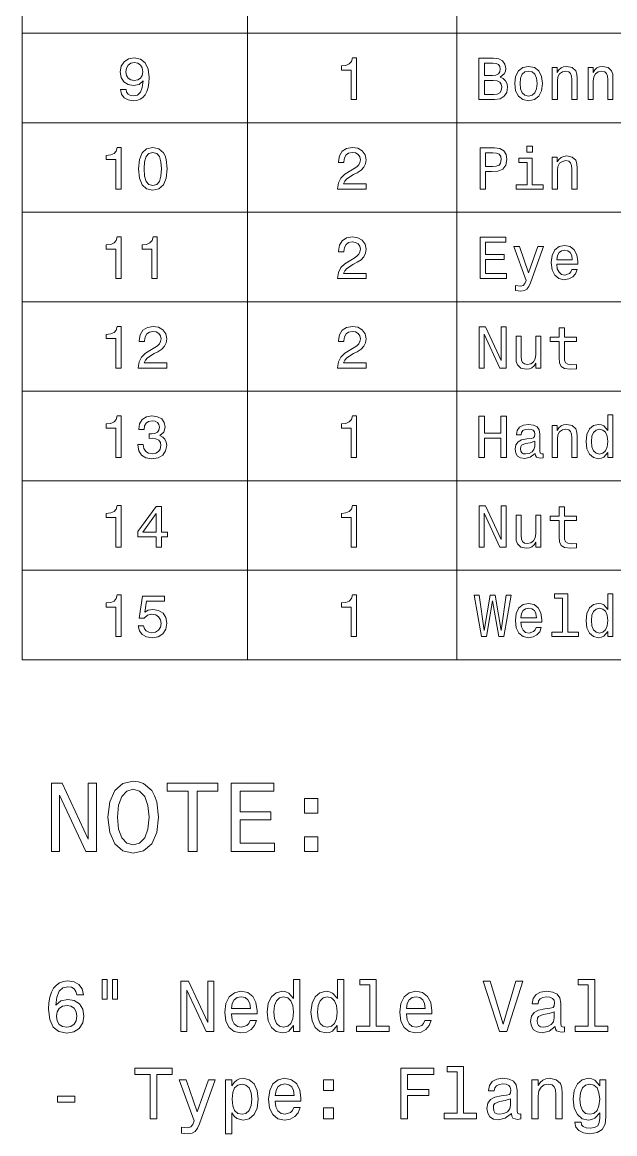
# Model space of a CAD drawing. Extents: x 0 to 420, y 0 to 297.
# Drawn here: x 290.9 to 323.9, y 172.1 to 233.9 of the extents above; entities that cross this region are included whole.
import ezdxf

# ---------------------------------------------------------------- set-up
doc = ezdxf.new("R2010")
doc.units = 0

msp = doc.modelspace()

# ---------------------------------------------------------------- linework, layer by layer
at = {"color": 7, "lineweight": 13}
for p, q in [((290.926, 287.009), (290.926, 198.484)), ((303.445, 282.035), (303.445, 198.484)), ((315.07, 282.035), (315.07, 198.484)), ((290.926, 233.299), (410.016, 233.299)), ((290.926, 228.325), (410.016, 228.325)), ((290.926, 223.352), (410.016, 223.352)), ((290.926, 218.378), (410.016, 218.378)), ((290.926, 213.405), (410.016, 213.405)), ((290.926, 208.431), (410.016, 208.431)), ((290.926, 203.457), (410.016, 203.457)), ((290.926, 198.484), (410.016, 198.484))]:
    msp.add_line(p, q, dxfattribs=at)
for points in [[(296.39, 230.178), (296.44, 229.916), (296.583, 229.714), (296.808, 229.588), (297.106, 229.541), (297.302, 229.564), (297.477, 229.624), (297.626, 229.727), (297.752, 229.873), (297.852, 230.055), (297.925, 230.28), (297.968, 230.539), (297.984, 230.837), (297.928, 231.304), (297.766, 231.646), (297.507, 231.851), (297.153, 231.924), (296.828, 231.864), (296.583, 231.705), (296.423, 231.46), (296.37, 231.152), (296.423, 230.834), (296.579, 230.592), (296.811, 230.439), (297.106, 230.39), (297.418, 230.453), (297.653, 230.645), (297.6, 230.277), (297.494, 230.015), (297.332, 229.859), (297.109, 229.81), (296.937, 229.833), (296.811, 229.906), (296.728, 230.022), (296.695, 230.178)], [(296.692, 231.155), (296.725, 231.361), (296.818, 231.523), (296.964, 231.626), (297.153, 231.662), (297.348, 231.626), (297.497, 231.523), (297.59, 231.364), (297.626, 231.159), (297.59, 230.95), (297.497, 230.794), (297.345, 230.698), (297.143, 230.665), (296.96, 230.698), (296.818, 230.794), (296.725, 230.946)], [(309.198, 229.608), (309.499, 229.608), (309.499, 231.924), (309.274, 231.924), (309.214, 231.722), (309.095, 231.586), (308.913, 231.507), (308.661, 231.48), (308.661, 231.245), (309.198, 231.245)], [(317.482, 230.85), (317.714, 231.043), (317.774, 231.172), (317.793, 231.331), (317.75, 231.579), (317.621, 231.758), (317.412, 231.868), (317.121, 231.908), (316.302, 231.908), (316.302, 229.608), (317.167, 229.608), (317.475, 229.654), (317.704, 229.79), (317.846, 230.005), (317.896, 230.297), (317.866, 230.492), (317.787, 230.655), (317.658, 230.774)], [(317.058, 230.953), (316.607, 230.953), (316.607, 231.632), (317.084, 231.632), (317.263, 231.613), (317.389, 231.553), (317.465, 231.45), (317.492, 231.298), (317.462, 231.145), (317.382, 231.039), (317.247, 230.973)], [(318.291, 230.496), (318.344, 230.091), (318.496, 229.793), (318.738, 229.608), (319.063, 229.545), (319.384, 229.608), (319.626, 229.79), (319.779, 230.088), (319.835, 230.496), (319.779, 230.9), (319.626, 231.202), (319.384, 231.384), (319.063, 231.45), (318.738, 231.384), (318.496, 231.198), (318.344, 230.9)], [(318.589, 230.499), (318.619, 230.797), (318.711, 231.013), (318.861, 231.145), (319.063, 231.192), (319.262, 231.145), (319.411, 231.016), (319.504, 230.797), (319.537, 230.499), (319.504, 230.197), (319.411, 229.979), (319.262, 229.846), (319.063, 229.803), (318.861, 229.846), (318.711, 229.979), (318.619, 230.197)], [(320.372, 229.608), (320.663, 229.608), (320.663, 230.635), (320.693, 230.87), (320.789, 231.043), (320.939, 231.149), (321.137, 231.188), (321.296, 231.155), (321.396, 231.066), (321.446, 230.917), (321.462, 230.718), (321.462, 229.608), (321.754, 229.608), (321.754, 230.777), (321.741, 231.013), (321.681, 231.208), (321.485, 231.387), (321.18, 231.45), (321.011, 231.427), (320.869, 231.364), (320.746, 231.258), (320.65, 231.115), (320.65, 231.387), (320.372, 231.387)], [(322.367, 229.608), (322.659, 229.608), (322.659, 230.635), (322.688, 230.87), (322.785, 231.043), (322.934, 231.149), (323.132, 231.188), (323.292, 231.155), (323.391, 231.066), (323.441, 230.917), (323.457, 230.718), (323.457, 229.608), (323.749, 229.608), (323.749, 230.777), (323.736, 231.013), (323.676, 231.208), (323.48, 231.387), (323.176, 231.45), (323.007, 231.427), (322.864, 231.364), (322.741, 231.258), (322.645, 231.115), (322.645, 231.387), (322.367, 231.387)], [(317.131, 229.883), (316.607, 229.883), (316.607, 230.675), (317.101, 230.675), (317.31, 230.652), (317.459, 230.582), (317.548, 230.463), (317.578, 230.29), (317.548, 230.108), (317.465, 229.982), (317.326, 229.906)], [(296.129, 224.634), (296.43, 224.634), (296.43, 226.951), (296.205, 226.951), (296.145, 226.748), (296.026, 226.612), (295.844, 226.533), (295.592, 226.506), (295.592, 226.271), (296.129, 226.271)], [(297.385, 225.757), (297.434, 225.237), (297.59, 224.866), (297.839, 224.641), (298.183, 224.568), (298.525, 224.641), (298.773, 224.866), (298.926, 225.237), (298.979, 225.757), (298.926, 226.274), (298.863, 226.48), (298.773, 226.649), (298.525, 226.874), (298.183, 226.951), (297.839, 226.874), (297.59, 226.646), (297.434, 226.274)], [(308.449, 224.634), (310.03, 224.634), (310.03, 224.919), (308.78, 224.919), (308.85, 225.075), (308.969, 225.204), (309.337, 225.439), (309.533, 225.539), (309.751, 225.681), (309.907, 225.847), (309.997, 226.042), (310.03, 226.264), (309.973, 226.543), (309.818, 226.762), (309.579, 226.901), (309.271, 226.951), (308.953, 226.894), (308.711, 226.738), (308.555, 226.49), (308.502, 226.162), (308.502, 226.115), (308.803, 226.115), (308.803, 226.142), (308.833, 226.367), (308.923, 226.533), (309.065, 226.639), (309.254, 226.675), (309.446, 226.642), (309.589, 226.559), (309.682, 226.43), (309.715, 226.268), (309.692, 226.115), (309.629, 225.986), (309.523, 225.873), (309.377, 225.774), (309.181, 225.668), (308.857, 225.462), (308.628, 225.244), (308.492, 224.979), (308.449, 224.644)], [(316.368, 224.634), (316.673, 224.634), (316.673, 225.605), (317.011, 225.605), (317.353, 225.622), (317.624, 225.738), (317.8, 225.963), (317.86, 226.271), (317.813, 226.556), (317.681, 226.765), (317.462, 226.891), (317.164, 226.934), (316.368, 226.934)], [(319.278, 227.013), (318.97, 227.013), (318.97, 226.682), (319.278, 226.682)], [(297.703, 225.757), (297.729, 226.158), (297.812, 226.447), (297.961, 226.616), (298.183, 226.675), (298.402, 226.616), (298.551, 226.447), (298.634, 226.158), (298.66, 225.757), (298.634, 225.353), (298.551, 225.065), (298.402, 224.896), (298.183, 224.839), (297.961, 224.896), (297.812, 225.065), (297.729, 225.353)], [(317.081, 226.652), (317.28, 226.632), (317.426, 226.569), (317.512, 226.453), (317.542, 226.271), (317.508, 226.079), (317.419, 225.963), (317.267, 225.903), (317.058, 225.887), (316.673, 225.887), (316.673, 226.652)], [(319.268, 224.879), (319.268, 226.354), (318.519, 226.354), (318.519, 226.105), (318.977, 226.105), (318.977, 224.879), (318.38, 224.879), (318.38, 224.634), (319.871, 224.634), (319.871, 224.879)], [(320.372, 224.634), (320.663, 224.634), (320.663, 225.661), (320.693, 225.897), (320.789, 226.069), (320.939, 226.175), (321.137, 226.215), (321.296, 226.182), (321.396, 226.092), (321.446, 225.943), (321.462, 225.744), (321.462, 224.634), (321.754, 224.634), (321.754, 225.804), (321.741, 226.039), (321.681, 226.235), (321.485, 226.414), (321.18, 226.477), (321.011, 226.453), (320.869, 226.39), (320.746, 226.284), (320.65, 226.142), (320.65, 226.414), (320.372, 226.414)], [(296.129, 219.66), (296.43, 219.66), (296.43, 221.977), (296.205, 221.977), (296.145, 221.775), (296.026, 221.639), (295.844, 221.559), (295.592, 221.533), (295.592, 221.297), (296.129, 221.297)], [(298.124, 219.66), (298.425, 219.66), (298.425, 221.977), (298.2, 221.977), (298.14, 221.775), (298.021, 221.639), (297.839, 221.559), (297.587, 221.533), (297.587, 221.297), (298.124, 221.297)], [(308.449, 219.66), (310.03, 219.66), (310.03, 219.945), (308.78, 219.945), (308.85, 220.101), (308.969, 220.23), (309.337, 220.466), (309.533, 220.565), (309.751, 220.708), (309.907, 220.873), (309.997, 221.069), (310.03, 221.291), (309.973, 221.569), (309.818, 221.788), (309.579, 221.927), (309.271, 221.977), (308.953, 221.921), (308.711, 221.765), (308.555, 221.516), (308.502, 221.188), (308.502, 221.142), (308.803, 221.142), (308.803, 221.168), (308.833, 221.394), (308.923, 221.559), (309.065, 221.665), (309.254, 221.702), (309.446, 221.669), (309.589, 221.586), (309.682, 221.457), (309.715, 221.294), (309.692, 221.142), (309.629, 221.012), (309.523, 220.9), (309.377, 220.8), (309.181, 220.694), (308.857, 220.489), (308.628, 220.27), (308.492, 220.005), (308.449, 219.67)], [(316.372, 219.66), (317.83, 219.66), (317.83, 219.939), (316.677, 219.939), (316.677, 220.717), (317.704, 220.717), (317.704, 220.993), (316.677, 220.993), (316.677, 221.682), (317.803, 221.682), (317.803, 221.96), (316.372, 221.96)], [(319.573, 221.44), (319.063, 219.975), (318.562, 221.44), (318.244, 221.44), (318.92, 219.561), (318.861, 219.395), (318.768, 219.282), (318.612, 219.246), (318.344, 219.279), (318.344, 218.997), (318.625, 218.971), (318.827, 218.997), (318.97, 219.08), (319.073, 219.223), (319.162, 219.432), (319.885, 221.44)], [(320.627, 220.466), (321.794, 220.466), (321.797, 220.602), (321.744, 220.983), (321.598, 221.268), (321.366, 221.44), (321.058, 221.503), (320.756, 221.437), (320.524, 221.251), (320.375, 220.949), (320.322, 220.552), (320.372, 220.144), (320.521, 219.846), (320.75, 219.66), (321.048, 219.597), (321.306, 219.64), (321.519, 219.753), (321.674, 219.932), (321.764, 220.171), (321.475, 220.171), (321.416, 220.038), (321.33, 219.939), (321.084, 219.859), (320.895, 219.896), (320.753, 220.012), (320.66, 220.201), (320.627, 220.456)], [(320.627, 220.711), (320.663, 220.94), (320.753, 221.109), (320.889, 221.211), (321.068, 221.248), (321.243, 221.211), (321.379, 221.109), (321.462, 220.94), (321.492, 220.711)], [(296.129, 214.687), (296.43, 214.687), (296.43, 217.003), (296.205, 217.003), (296.145, 216.801), (296.026, 216.665), (295.844, 216.586), (295.592, 216.559), (295.592, 216.324), (296.129, 216.324)], [(297.375, 214.687), (298.955, 214.687), (298.955, 214.972), (297.706, 214.972), (297.776, 215.127), (297.895, 215.257), (298.263, 215.492), (298.458, 215.591), (298.677, 215.734), (298.833, 215.9), (298.922, 216.095), (298.955, 216.317), (298.899, 216.596), (298.743, 216.814), (298.505, 216.954), (298.197, 217.003), (297.878, 216.947), (297.636, 216.791), (297.481, 216.543), (297.428, 216.214), (297.428, 216.168), (297.729, 216.168), (297.729, 216.195), (297.759, 216.42), (297.849, 216.586), (297.991, 216.692), (298.18, 216.728), (298.372, 216.695), (298.515, 216.612), (298.607, 216.483), (298.641, 216.321), (298.617, 216.168), (298.554, 216.039), (298.448, 215.926), (298.303, 215.827), (298.107, 215.721), (297.782, 215.515), (297.554, 215.296), (297.418, 215.031), (297.375, 214.697)], [(308.449, 214.687), (310.03, 214.687), (310.03, 214.972), (308.78, 214.972), (308.85, 215.127), (308.969, 215.257), (309.337, 215.492), (309.533, 215.591), (309.751, 215.734), (309.907, 215.9), (309.997, 216.095), (310.03, 216.317), (309.973, 216.596), (309.818, 216.814), (309.579, 216.954), (309.271, 217.003), (308.953, 216.947), (308.711, 216.791), (308.555, 216.543), (308.502, 216.214), (308.502, 216.168), (308.803, 216.168), (308.803, 216.195), (308.833, 216.42), (308.923, 216.586), (309.065, 216.692), (309.254, 216.728), (309.446, 216.695), (309.589, 216.612), (309.682, 216.483), (309.715, 216.321), (309.692, 216.168), (309.629, 216.039), (309.523, 215.926), (309.377, 215.827), (309.181, 215.721), (308.857, 215.515), (308.628, 215.296), (308.492, 215.031), (308.449, 214.697)], [(316.312, 214.687), (316.587, 214.687), (316.587, 216.572), (317.469, 214.687), (317.823, 214.687), (317.823, 216.987), (317.545, 216.987), (317.545, 215.101), (316.673, 216.987), (316.312, 216.987)], [(320.763, 216.158), (320.763, 215.267), (320.783, 214.978), (320.876, 214.779), (321.061, 214.663), (321.376, 214.624), (321.721, 214.64), (321.721, 214.892), (321.469, 214.872), (321.24, 214.899), (321.117, 214.982), (321.064, 215.121), (321.055, 215.316), (321.055, 216.158), (321.721, 216.158), (321.721, 216.407), (321.055, 216.407), (321.055, 216.927), (320.763, 216.927), (320.763, 216.407), (320.259, 216.407), (320.259, 216.158)], [(319.749, 216.466), (319.457, 216.466), (319.457, 215.439), (319.424, 215.2), (319.328, 215.028), (319.179, 214.922), (318.983, 214.889), (318.827, 214.915), (318.728, 214.995), (318.672, 215.131), (318.658, 215.323), (318.658, 216.466), (318.367, 216.466), (318.367, 215.296), (318.377, 215.061), (318.44, 214.866), (318.632, 214.687), (318.94, 214.624), (319.106, 214.647), (319.248, 214.707), (319.371, 214.809), (319.47, 214.958), (319.47, 214.687), (319.749, 214.687)], [(296.129, 209.713), (296.43, 209.713), (296.43, 212.03), (296.205, 212.03), (296.145, 211.827), (296.026, 211.692), (295.844, 211.612), (295.592, 211.586), (295.592, 211.35), (296.129, 211.35)], [(297.348, 210.436), (297.348, 210.412), (297.401, 210.094), (297.557, 209.856), (297.802, 209.703), (298.127, 209.647), (298.472, 209.703), (298.73, 209.849), (298.896, 210.081), (298.955, 210.379), (298.929, 210.575), (298.856, 210.734), (298.737, 210.856), (298.578, 210.946), (298.793, 211.125), (298.869, 211.41), (298.82, 211.668), (298.677, 211.864), (298.445, 211.987), (298.127, 212.03), (297.829, 211.977), (297.6, 211.831), (297.451, 211.599), (297.401, 211.291), (297.401, 211.267), (297.696, 211.267), (297.723, 211.479), (297.809, 211.632), (297.948, 211.725), (298.143, 211.758), (298.316, 211.731), (298.442, 211.662), (298.518, 211.549), (298.548, 211.397), (298.518, 211.234), (298.438, 211.125), (298.299, 211.059), (298.11, 211.039), (297.981, 211.042), (297.981, 210.78), (298.143, 210.787), (298.352, 210.757), (298.508, 210.677), (298.601, 210.548), (298.634, 210.379), (298.598, 210.187), (298.501, 210.044), (298.349, 209.955), (298.147, 209.925), (297.938, 209.958), (297.786, 210.058), (297.689, 210.217), (297.653, 210.436)], [(309.198, 209.713), (309.499, 209.713), (309.499, 212.03), (309.274, 212.03), (309.214, 211.827), (309.095, 211.692), (308.913, 211.612), (308.661, 211.586), (308.661, 211.35), (309.198, 211.35)], [(316.299, 209.713), (316.607, 209.713), (316.607, 210.793), (317.528, 210.793), (317.528, 209.713), (317.833, 209.713), (317.833, 212.013), (317.528, 212.013), (317.528, 211.075), (316.607, 211.075), (316.607, 212.013), (316.299, 212.013)], [(323.461, 209.988), (323.461, 209.713), (323.752, 209.713), (323.752, 212.093), (323.464, 212.093), (323.464, 211.221), (323.242, 211.473), (323.106, 211.532), (322.95, 211.556), (322.669, 211.489), (322.45, 211.304), (322.307, 211.006), (322.258, 210.605), (322.307, 210.204), (322.45, 209.902), (322.669, 209.713), (322.95, 209.65), (323.106, 209.673), (323.245, 209.733)], [(319.434, 209.945), (319.434, 209.935), (319.451, 209.822), (319.5, 209.743), (319.709, 209.68), (319.871, 209.706), (319.871, 209.932), (319.802, 209.922), (319.709, 209.965), (319.692, 210.097), (319.692, 211.019), (319.653, 211.254), (319.537, 211.42), (319.335, 211.519), (319.049, 211.556), (318.771, 211.516), (318.566, 211.403), (318.436, 211.228), (318.393, 210.996), (318.393, 210.976), (318.655, 210.976), (318.678, 211.115), (318.751, 211.214), (318.871, 211.274), (319.04, 211.297), (319.202, 211.281), (319.318, 211.231), (319.388, 211.145), (319.411, 211.025), (319.397, 210.886), (319.344, 210.817), (319.212, 210.783), (318.963, 210.757), (318.678, 210.697), (318.476, 210.591), (318.357, 210.426), (318.32, 210.18), (318.354, 209.962), (318.456, 209.799), (318.622, 209.696), (318.851, 209.66), (319.159, 209.73)], [(320.372, 209.713), (320.663, 209.713), (320.663, 210.74), (320.693, 210.976), (320.789, 211.148), (320.939, 211.254), (321.137, 211.294), (321.296, 211.261), (321.396, 211.171), (321.446, 211.022), (321.462, 210.823), (321.462, 209.713), (321.754, 209.713), (321.754, 210.883), (321.741, 211.118), (321.681, 211.314), (321.485, 211.493), (321.18, 211.556), (321.011, 211.532), (320.869, 211.47), (320.746, 211.363), (320.65, 211.221), (320.65, 211.493), (320.372, 211.493)], [(323, 211.294), (323.192, 211.247), (323.338, 211.118), (323.424, 210.903), (323.457, 210.605), (323.424, 210.303), (323.338, 210.088), (323.192, 209.955), (323, 209.912), (322.818, 209.955), (322.678, 210.088), (322.586, 210.306), (322.556, 210.605), (322.586, 210.899), (322.678, 211.115), (322.818, 211.247)], [(319.401, 210.336), (319.361, 210.164), (319.255, 210.031), (319.096, 209.945), (318.9, 209.915), (318.774, 209.932), (318.685, 209.985), (318.629, 210.078), (318.612, 210.207), (318.625, 210.323), (318.678, 210.406), (318.89, 210.498), (319.159, 210.538), (319.401, 210.618)], [(296.129, 204.739), (296.43, 204.739), (296.43, 207.056), (296.205, 207.056), (296.145, 206.854), (296.026, 206.718), (295.844, 206.638), (295.592, 206.612), (295.592, 206.377), (296.129, 206.377)], [(298.366, 204.739), (298.664, 204.739), (298.664, 205.309), (298.992, 205.309), (298.992, 205.575), (298.664, 205.575), (298.664, 206.99), (298.362, 206.99), (297.355, 205.601), (297.355, 205.309), (298.366, 205.309)], [(309.198, 204.739), (309.499, 204.739), (309.499, 207.056), (309.274, 207.056), (309.214, 206.854), (309.095, 206.718), (308.913, 206.638), (308.661, 206.612), (308.661, 206.377), (309.198, 206.377)], [(316.312, 204.739), (316.587, 204.739), (316.587, 206.625), (317.469, 204.739), (317.823, 204.739), (317.823, 207.039), (317.545, 207.039), (317.545, 205.154), (316.673, 207.039), (316.312, 207.039)], [(320.763, 206.211), (320.763, 205.319), (320.783, 205.031), (320.876, 204.832), (321.061, 204.716), (321.376, 204.676), (321.721, 204.693), (321.721, 204.945), (321.469, 204.925), (321.24, 204.951), (321.117, 205.034), (321.064, 205.174), (321.055, 205.369), (321.055, 206.211), (321.721, 206.211), (321.721, 206.459), (321.055, 206.459), (321.055, 206.98), (320.763, 206.98), (320.763, 206.459), (320.259, 206.459), (320.259, 206.211)], [(297.633, 205.575), (298.366, 206.605), (298.366, 205.575)], [(319.749, 206.519), (319.457, 206.519), (319.457, 205.492), (319.424, 205.253), (319.328, 205.081), (319.179, 204.975), (318.983, 204.942), (318.827, 204.968), (318.728, 205.048), (318.672, 205.183), (318.658, 205.376), (318.658, 206.519), (318.367, 206.519), (318.367, 205.349), (318.377, 205.114), (318.44, 204.918), (318.632, 204.739), (318.94, 204.676), (319.106, 204.7), (319.248, 204.759), (319.371, 204.862), (319.47, 205.011), (319.47, 204.739), (319.749, 204.739)], [(296.129, 199.766), (296.43, 199.766), (296.43, 202.082), (296.205, 202.082), (296.145, 201.88), (296.026, 201.744), (295.844, 201.665), (295.592, 201.638), (295.592, 201.403), (296.129, 201.403)], [(297.361, 200.366), (297.434, 200.094), (297.597, 199.882), (297.835, 199.749), (298.14, 199.699), (298.475, 199.759), (298.737, 199.922), (298.902, 200.18), (298.965, 200.511), (298.909, 200.82), (298.75, 201.062), (298.501, 201.217), (298.18, 201.274), (297.931, 201.234), (297.739, 201.125), (297.832, 201.744), (298.839, 201.744), (298.839, 202.016), (297.61, 202.016), (297.428, 200.796), (297.693, 200.796), (297.885, 200.952), (298.13, 201.009), (298.342, 200.972), (298.505, 200.866), (298.607, 200.704), (298.644, 200.495), (298.607, 200.286), (298.501, 200.124), (298.339, 200.021), (298.13, 199.984), (297.955, 200.008), (297.819, 200.084), (297.719, 200.203), (297.67, 200.366)], [(309.198, 199.766), (309.499, 199.766), (309.499, 202.082), (309.274, 202.082), (309.214, 201.88), (309.095, 201.744), (308.913, 201.665), (308.661, 201.638), (308.661, 201.403), (309.198, 201.403)], [(316.441, 199.766), (316.733, 199.766), (317.064, 201.761), (317.406, 199.766), (317.684, 199.766), (318.088, 202.069), (317.823, 202.069), (317.538, 200.11), (317.21, 202.069), (316.922, 202.069), (316.6, 200.11), (316.315, 202.069), (316.044, 202.069)], [(320.952, 201.9), (320.952, 200.011), (320.352, 200.011), (320.352, 199.766), (321.84, 199.766), (321.84, 200.011), (321.243, 200.011), (321.243, 202.145), (320.494, 202.145), (320.494, 201.9)], [(323.461, 200.041), (323.461, 199.766), (323.752, 199.766), (323.752, 202.145), (323.464, 202.145), (323.464, 201.274), (323.242, 201.526), (323.106, 201.585), (322.95, 201.608), (322.669, 201.542), (322.45, 201.357), (322.307, 201.058), (322.258, 200.657), (322.307, 200.256), (322.45, 199.955), (322.669, 199.766), (322.95, 199.703), (323.106, 199.726), (323.245, 199.786)], [(318.632, 200.571), (319.798, 200.571), (319.802, 200.707), (319.749, 201.088), (319.603, 201.373), (319.371, 201.545), (319.063, 201.608), (318.761, 201.542), (318.529, 201.357), (318.38, 201.055), (318.327, 200.657), (318.377, 200.25), (318.526, 199.951), (318.755, 199.766), (319.053, 199.703), (319.311, 199.746), (319.523, 199.859), (319.679, 200.038), (319.769, 200.276), (319.48, 200.276), (319.421, 200.144), (319.335, 200.044), (319.089, 199.965), (318.9, 200.001), (318.758, 200.117), (318.665, 200.306), (318.632, 200.561)], [(318.632, 200.816), (318.668, 201.045), (318.758, 201.214), (318.894, 201.317), (319.073, 201.353), (319.248, 201.317), (319.384, 201.214), (319.467, 201.045), (319.497, 200.816)], [(323, 201.347), (323.192, 201.3), (323.338, 201.171), (323.424, 200.956), (323.457, 200.657), (323.424, 200.356), (323.338, 200.14), (323.192, 200.008), (323, 199.965), (322.818, 200.008), (322.678, 200.14), (322.586, 200.359), (322.556, 200.657), (322.586, 200.952), (322.678, 201.168), (322.818, 201.3)], [(292.55, 187.831), (293.005, 187.831), (293.005, 190.946), (294.461, 187.831), (295.047, 187.831), (295.047, 191.631), (294.587, 191.631), (294.587, 188.515), (293.147, 191.631), (292.55, 191.631)], [(295.688, 189.731), (295.786, 188.877), (296.071, 188.247), (296.514, 187.858), (297.095, 187.727), (297.67, 187.858), (298.119, 188.247), (298.398, 188.877), (298.502, 189.731), (298.398, 190.58), (298.277, 190.925), (298.119, 191.209), (297.67, 191.598), (297.396, 191.697), (297.095, 191.735), (296.509, 191.598), (296.065, 191.215), (295.786, 190.585)], [(300.139, 187.831), (300.643, 187.831), (300.643, 191.171), (301.793, 191.171), (301.793, 191.631), (298.984, 191.631), (298.984, 191.171), (300.139, 191.171)], [(302.537, 187.831), (304.947, 187.831), (304.947, 188.291), (303.041, 188.291), (303.041, 189.578), (304.739, 189.578), (304.739, 190.032), (303.041, 190.032), (303.041, 191.171), (304.903, 191.171), (304.903, 191.631), (302.537, 191.631)], [(296.213, 189.731), (296.273, 190.393), (296.454, 190.881), (296.733, 191.176), (297.095, 191.28), (297.451, 191.176), (297.73, 190.875), (297.911, 190.388), (297.976, 189.731), (297.911, 189.068), (297.73, 188.581), (297.451, 188.285), (297.095, 188.187), (296.733, 188.285), (296.454, 188.581), (296.273, 189.063)], [(306.606, 189.955), (307.361, 189.955), (307.361, 190.771), (306.606, 190.771)], [(306.606, 187.831), (307.361, 187.831), (307.361, 188.647), (306.606, 188.647)], [(294.333, 179.861), (294.256, 180.188), (294.079, 180.43), (293.805, 180.584), (293.45, 180.636), (293.211, 180.608), (293.006, 180.531), (292.824, 180.406), (292.671, 180.229), (292.55, 180.007), (292.461, 179.736), (292.405, 179.418), (292.388, 179.059), (292.453, 178.486), (292.651, 178.07), (292.969, 177.82), (293.405, 177.735), (293.797, 177.808), (294.095, 177.997), (294.289, 178.296), (294.357, 178.675), (294.289, 179.059), (294.103, 179.353), (293.817, 179.539), (293.462, 179.603), (293.078, 179.523), (292.792, 179.293), (292.852, 179.736), (292.982, 180.055), (293.179, 180.245), (293.454, 180.309), (293.655, 180.277), (293.809, 180.192), (293.909, 180.051), (293.962, 179.861)], [(295.366, 180.717), (295.366, 179.619), (295.64, 179.619), (295.64, 180.717)], [(295.951, 180.717), (295.951, 179.619), (296.221, 179.619), (296.221, 180.717)], [(299.731, 177.816), (300.066, 177.816), (300.066, 180.112), (301.139, 177.816), (301.571, 177.816), (301.571, 180.616), (301.232, 180.616), (301.232, 178.32), (300.171, 180.616), (299.731, 180.616)], [(306.005, 178.151), (306.005, 177.816), (306.36, 177.816), (306.36, 180.713), (306.009, 180.713), (306.009, 179.652), (305.739, 179.958), (305.573, 180.031), (305.384, 180.059), (305.041, 179.978), (304.775, 179.752), (304.601, 179.389), (304.541, 178.901), (304.601, 178.413), (304.775, 178.046), (305.041, 177.816), (305.384, 177.739), (305.573, 177.767), (305.743, 177.84)], [(308.434, 178.151), (308.434, 177.816), (308.789, 177.816), (308.789, 180.713), (308.438, 180.713), (308.438, 179.652), (308.168, 179.958), (308.002, 180.031), (307.813, 180.059), (307.47, 179.978), (307.203, 179.752), (307.03, 179.389), (306.969, 178.901), (307.03, 178.413), (307.203, 178.046), (307.47, 177.816), (307.813, 177.739), (308.002, 177.767), (308.172, 177.84)], [(310.237, 180.414), (310.237, 178.114), (309.507, 178.114), (309.507, 177.816), (311.319, 177.816), (311.319, 178.114), (310.592, 178.114), (310.592, 180.713), (309.681, 180.713), (309.681, 180.414)], [(318.355, 180.62), (317.653, 178.235), (316.931, 180.62), (316.548, 180.62), (317.451, 177.816), (317.855, 177.816), (318.738, 180.62)], [(322.382, 180.414), (322.382, 178.114), (321.651, 178.114), (321.651, 177.816), (323.463, 177.816), (323.463, 178.114), (322.737, 178.114), (322.737, 180.713), (321.825, 180.713), (321.825, 180.414)], [(302.556, 178.796), (303.976, 178.796), (303.98, 178.962), (303.915, 179.426), (303.738, 179.773), (303.455, 179.982), (303.08, 180.059), (302.713, 179.978), (302.431, 179.752), (302.249, 179.385), (302.184, 178.901), (302.245, 178.405), (302.426, 178.042), (302.705, 177.816), (303.068, 177.739), (303.383, 177.792), (303.641, 177.929), (303.831, 178.147), (303.939, 178.437), (303.588, 178.437), (303.516, 178.276), (303.411, 178.155), (303.112, 178.058), (302.882, 178.102), (302.709, 178.244), (302.596, 178.474), (302.556, 178.784)], [(302.556, 179.095), (302.6, 179.373), (302.709, 179.579), (302.874, 179.704), (303.092, 179.748), (303.306, 179.704), (303.471, 179.579), (303.572, 179.373), (303.609, 179.095)], [(312.271, 178.796), (313.691, 178.796), (313.695, 178.962), (313.63, 179.426), (313.453, 179.773), (313.171, 179.982), (312.795, 180.059), (312.428, 179.978), (312.146, 179.752), (311.964, 179.385), (311.9, 178.901), (311.96, 178.405), (312.142, 178.042), (312.42, 177.816), (312.783, 177.739), (313.098, 177.792), (313.356, 177.929), (313.546, 178.147), (313.655, 178.437), (313.304, 178.437), (313.231, 178.276), (313.126, 178.155), (312.828, 178.058), (312.598, 178.102), (312.424, 178.244), (312.311, 178.474), (312.271, 178.784)], [(312.271, 179.095), (312.315, 179.373), (312.424, 179.579), (312.59, 179.704), (312.807, 179.748), (313.021, 179.704), (313.187, 179.579), (313.288, 179.373), (313.324, 179.095)], [(320.534, 178.098), (320.534, 178.086), (320.554, 177.949), (320.614, 177.852), (320.869, 177.776), (321.066, 177.808), (321.066, 178.082), (320.982, 178.07), (320.869, 178.122), (320.848, 178.284), (320.848, 179.406), (320.8, 179.692), (320.659, 179.894), (320.413, 180.015), (320.066, 180.059), (319.727, 180.011), (319.477, 179.874), (319.319, 179.66), (319.267, 179.377), (319.267, 179.353), (319.586, 179.353), (319.614, 179.523), (319.703, 179.644), (319.848, 179.716), (320.054, 179.744), (320.251, 179.724), (320.392, 179.664), (320.477, 179.559), (320.505, 179.414), (320.489, 179.244), (320.425, 179.159), (320.263, 179.119), (319.961, 179.087), (319.614, 179.014), (319.368, 178.885), (319.222, 178.683), (319.178, 178.385), (319.218, 178.118), (319.343, 177.921), (319.545, 177.796), (319.824, 177.751), (320.199, 177.836)], [(293.966, 178.671), (293.922, 178.417), (293.809, 178.223), (293.627, 178.094), (293.401, 178.054), (293.163, 178.094), (292.982, 178.219), (292.865, 178.413), (292.828, 178.667), (292.869, 178.917), (292.982, 179.107), (293.167, 179.228), (293.417, 179.272), (293.635, 179.228), (293.809, 179.111), (293.922, 178.921)], [(305.444, 179.74), (305.678, 179.684), (305.856, 179.527), (305.961, 179.264), (306.001, 178.901), (305.961, 178.534), (305.856, 178.272), (305.678, 178.11), (305.444, 178.058), (305.222, 178.11), (305.053, 178.272), (304.94, 178.538), (304.904, 178.901), (304.94, 179.26), (305.053, 179.523), (305.222, 179.684)], [(307.873, 179.74), (308.107, 179.684), (308.285, 179.527), (308.39, 179.264), (308.43, 178.901), (308.39, 178.534), (308.285, 178.272), (308.107, 178.11), (307.873, 178.058), (307.651, 178.11), (307.482, 178.272), (307.369, 178.538), (307.333, 178.901), (307.369, 179.26), (307.482, 179.523), (307.651, 179.684)], [(320.493, 178.574), (320.445, 178.365), (320.316, 178.203), (320.122, 178.098), (319.884, 178.062), (319.731, 178.082), (319.622, 178.147), (319.553, 178.26), (319.533, 178.417), (319.549, 178.558), (319.614, 178.659), (319.872, 178.772), (320.199, 178.82), (320.493, 178.917)], [(298.037, 172.978), (298.408, 172.978), (298.408, 175.439), (299.255, 175.439), (299.255, 175.778), (297.186, 175.778), (297.186, 175.439), (298.037, 175.439)], [(311.968, 172.978), (312.343, 172.978), (312.343, 174.265), (313.522, 174.265), (313.522, 174.6), (312.343, 174.6), (312.343, 175.439), (313.792, 175.439), (313.792, 175.778), (311.968, 175.778)], [(315.095, 175.577), (315.095, 173.277), (314.365, 173.277), (314.365, 172.978), (316.176, 172.978), (316.176, 173.277), (315.45, 173.277), (315.45, 175.875), (314.538, 175.875), (314.538, 175.577)], [(301.273, 175.145), (300.651, 173.362), (300.042, 175.145), (299.655, 175.145), (300.478, 172.857), (300.405, 172.656), (300.292, 172.518), (300.103, 172.474), (299.776, 172.514), (299.776, 172.171), (300.119, 172.139), (300.365, 172.171), (300.538, 172.272), (300.663, 172.446), (300.772, 172.7), (301.652, 175.145)], [(302.58, 174.81), (302.58, 175.145), (302.225, 175.145), (302.225, 172.139), (302.58, 172.139), (302.58, 173.309), (302.705, 173.12), (302.846, 172.995), (303.201, 172.902), (303.54, 172.978), (303.806, 173.208), (303.98, 173.571), (304.044, 174.064), (303.98, 174.552), (303.806, 174.915), (303.54, 175.141), (303.201, 175.222), (303.007, 175.197), (302.842, 175.121), (302.701, 174.992)], [(303.141, 173.22), (302.903, 173.273), (302.729, 173.434), (302.62, 173.697), (302.584, 174.064), (302.62, 174.427), (302.729, 174.689), (302.903, 174.846), (303.141, 174.903), (303.358, 174.846), (303.532, 174.685), (303.641, 174.423), (303.681, 174.064), (303.641, 173.701), (303.532, 173.434), (303.358, 173.273)], [(304.984, 173.959), (306.405, 173.959), (306.409, 174.124), (306.344, 174.588), (306.167, 174.935), (305.884, 175.145), (305.509, 175.222), (305.142, 175.141), (304.859, 174.915), (304.678, 174.548), (304.613, 174.064), (304.674, 173.567), (304.855, 173.204), (305.134, 172.978), (305.497, 172.902), (305.811, 172.954), (306.07, 173.091), (306.259, 173.309), (306.368, 173.6), (306.017, 173.6), (305.945, 173.438), (305.84, 173.317), (305.541, 173.22), (305.311, 173.265), (305.138, 173.406), (305.025, 173.636), (304.984, 173.947)], [(304.984, 174.257), (305.029, 174.536), (305.138, 174.742), (305.303, 174.867), (305.521, 174.911), (305.735, 174.867), (305.9, 174.742), (306.001, 174.536), (306.037, 174.257)], [(307.659, 174.544), (308.216, 174.544), (308.216, 175.145), (307.659, 175.145)], [(318.105, 173.261), (318.105, 173.249), (318.125, 173.112), (318.186, 173.015), (318.44, 172.938), (318.637, 172.97), (318.637, 173.245), (318.553, 173.233), (318.44, 173.285), (318.42, 173.446), (318.42, 174.568), (318.371, 174.854), (318.23, 175.056), (317.984, 175.177), (317.637, 175.222), (317.298, 175.173), (317.048, 175.036), (316.89, 174.822), (316.838, 174.54), (316.838, 174.516), (317.157, 174.516), (317.185, 174.685), (317.274, 174.806), (317.419, 174.879), (317.625, 174.907), (317.822, 174.887), (317.964, 174.826), (318.048, 174.721), (318.077, 174.576), (318.06, 174.407), (317.996, 174.322), (317.835, 174.282), (317.532, 174.249), (317.185, 174.177), (316.939, 174.048), (316.794, 173.846), (316.749, 173.547), (316.79, 173.281), (316.915, 173.083), (317.116, 172.958), (317.395, 172.914), (317.77, 172.999)], [(319.247, 172.978), (319.602, 172.978), (319.602, 174.229), (319.638, 174.516), (319.755, 174.725), (319.937, 174.854), (320.179, 174.903), (320.372, 174.863), (320.493, 174.754), (320.554, 174.572), (320.574, 174.33), (320.574, 172.978), (320.929, 172.978), (320.929, 174.403), (320.913, 174.689), (320.84, 174.927), (320.602, 175.145), (320.231, 175.222), (320.025, 175.193), (319.852, 175.117), (319.703, 174.988), (319.586, 174.814), (319.586, 175.145), (319.247, 175.145)], [(323.362, 173.075), (323.362, 175.145), (323.023, 175.145), (323.023, 174.794), (322.745, 175.113), (322.575, 175.193), (322.386, 175.222), (322.043, 175.141), (321.776, 174.915), (321.603, 174.552), (321.542, 174.064), (321.603, 173.571), (321.776, 173.208), (322.043, 172.978), (322.386, 172.902), (322.579, 172.93), (322.741, 173.003), (323.023, 173.309), (323.023, 173.003), (322.991, 172.761), (322.902, 172.587), (322.733, 172.486), (322.478, 172.45), (322.256, 172.474), (322.099, 172.535), (322.006, 172.64), (321.978, 172.781), (321.635, 172.781), (321.635, 172.765), (321.688, 172.506), (321.849, 172.313), (322.107, 172.188), (322.458, 172.143), (322.878, 172.204), (323.156, 172.373), (323.314, 172.668)], [(321.909, 174.064), (321.946, 174.423), (322.055, 174.689), (322.224, 174.846), (322.45, 174.903), (322.688, 174.846), (322.866, 174.689), (322.975, 174.423), (323.015, 174.064), (322.975, 173.697), (322.866, 173.434), (322.688, 173.273), (322.45, 173.22), (322.224, 173.273), (322.055, 173.434), (321.946, 173.701)], [(292.877, 173.902), (293.853, 173.902), (293.853, 174.221), (292.877, 174.221)], [(307.659, 172.978), (308.216, 172.978), (308.216, 173.58), (307.659, 173.58)], [(318.065, 173.737), (318.016, 173.527), (317.887, 173.366), (317.693, 173.261), (317.455, 173.225), (317.302, 173.245), (317.193, 173.309), (317.124, 173.422), (317.104, 173.58), (317.12, 173.721), (317.185, 173.822), (317.443, 173.935), (317.77, 173.983), (318.065, 174.08)]]:
    msp.add_lwpolyline(points, close=True, dxfattribs=at)

doc.saveas('drawing.dxf')
